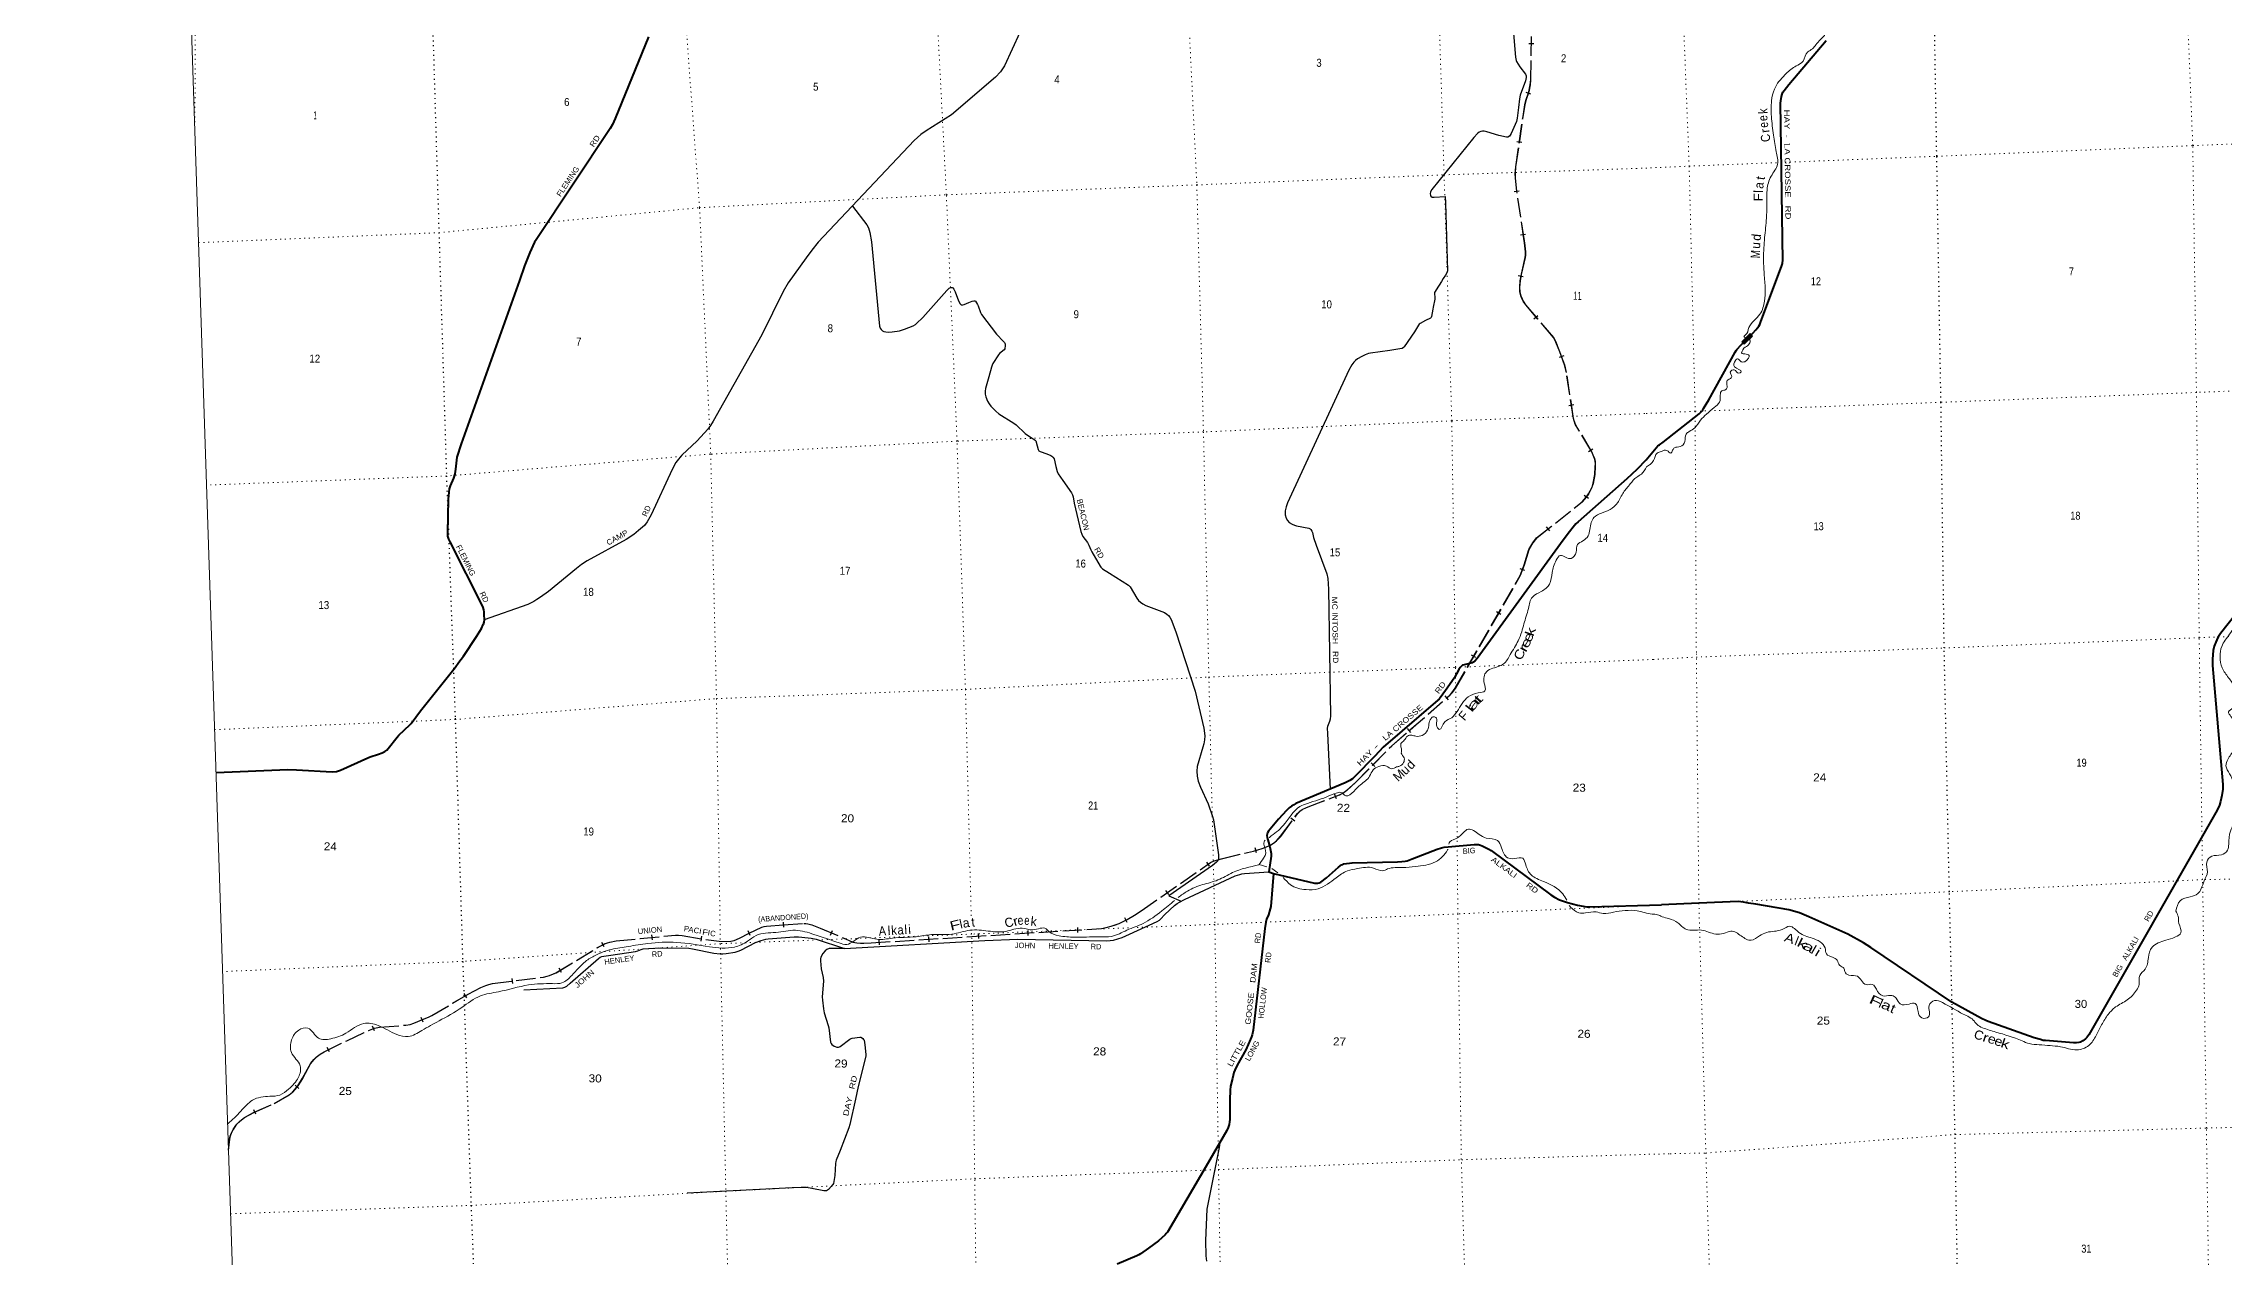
# Model space of a CAD drawing. Header units: feet. Extents: x 751810 to 1010326, y -353855 to -161247.
# Drawn here: x 751810 to 799473, y -295704 to -269186 of the extents above; entities that cross this region are included whole.
import ezdxf
from ezdxf.enums import TextEntityAlignment as Align

# ---------------------------------------------------------------- set-up
doc = ezdxf.new("R2010")
doc.units = ezdxf.units.FT
doc.header["$LTSCALE"] = 70
doc.linetypes.add('DOTTED', pattern=[1.5, 0.3, -1.2])
doc.linetypes.add('LONG_DASHED', pattern=[7.5, 6, -1.5])
for name, color, linetype, lineweight in [('26', 7, 'Continuous', 40), ('29', 7, 'Continuous', 25), ('34', 7, 'Continuous', 25), ('39', 7, 'Continuous', 13), ('4', 7, 'Continuous', 13), ('6', 7, 'DOTTED', 25), ('61', 7, 'Continuous', 13), ('63', 7, 'Continuous', 25), ('7', 7, 'DOTTED', 13)]:
    doc.layers.add(name, color=color, linetype=linetype, lineweight=lineweight)
for name, color, linetype in [('27', 7, 'Continuous'), ('30', 7, 'Continuous'), ('41', 7, 'Continuous')]:
    doc.layers.add(name, color=color, linetype=linetype)

msp = doc.modelspace()

# ---------------------------------------------------------------- linework, layer by layer
at = {"layer": '26'}
msp.add_line((778602.22, -287298.77), (778701.72, -287329.68), dxfattribs=at)
for points in [[(765037.6, -269035.93), (764305.29, -270827.44), (764250.13, -270952.44), (764199.7, -271044.3), (762579.41, -273477.14), (762545.53, -273529.33), (762443.57, -273753.37), (762324.38, -274047.16), (762215.94, -274362.74), (760941.96, -277935.41), (760848.98, -278232.54), (760836.89, -278293.14), (760819.14, -278490.98), (760802.91, -278596.72), (760773.22, -278687.74), (760701.55, -278859.48), (760680.2, -278920.28), (760667, -278997.78), (760655.32, -279146.54), (760639.36, -279880.59), (760643.21, -279956.08), (760664.7, -280023.49), (760691.34, -280077.26), (761395.86, -281478.94), (761413.34, -281519.41), (761427.16, -281570.11), (761434.07, -281611.6), (761436.15, -281668.81), (761442.7, -281783.28), (761439.28, -281838), (761419.18, -281890.78)], [(786853.72, -278290.25), (787109.63, -277980.28), (787125.22, -277966.52), (787139.89, -277956.43), (787219.34, -277904.54), (788011.32, -277280.04), (788045.06, -277248.41), (788064.08, -277230.29), (788075.54, -277216.53), (788089.3, -277196.35), (788107.26, -277167.07), (788221.56, -276977.17), (788794.89, -275933.02), (788816.58, -275898.43), (788834, -275876.41), (788927.95, -275772.88), (789116.82, -275591.3), (789252.17, -275443.18), (789286.48, -275401.64), (789313.98, -275362.19), (789334.15, -275328.25), (789353.13, -275285.81), (789815.19, -274034.89), (789828.57, -273991.79), (789834.07, -273966.1), (789837.15, -273939.76), (789790.74, -270490.31), (789794.17, -270434.35), (789807.27, -270346.55), (789821.68, -270295.43), (789842.64, -270246.95), (789866.21, -270210.25), (789972.38, -270079.41), (790788.9, -269120.15)], [(804596.47, -275542.89), (799409.7, -282086.27), (799351.69, -282175.19), (799307.37, -282271.86), (799272.53, -282364.32), (799251.26, -282456.37), (799235.42, -282643.97), (799234.61, -282784.91), (799460.71, -285384.62), (799457.51, -285488.3), (799438.12, -285627.32), (799410.66, -285756.64), (799386.43, -285837.47), (799373.5, -285876.27), (799303.84, -286000.29), (796529.55, -290862.58), (796484.06, -290919.11), (796455.12, -290948.87), (796400.05, -290988.63), (796345.13, -291019.34), (796307.97, -291029.04), (796259.5, -291033.89), (796197.69, -291033.41), (795581.39, -290985.44), (795534.91, -290981.35), (795471.9, -290965.19), (795336.69, -290922.72), (794325.65, -290568.33), (794278.66, -290546.88), (794185.1, -290503.67), (793533.68, -290145.59), (791761.75, -288951.78), (791604.16, -288845.99), (791258.16, -288660.83), (790411.02, -288276.02), (790204.34, -288191.99), (789969.26, -288123.3), (789248.78, -288003.28), (789092.03, -287979.41), (788975.7, -287958.4), (788859.49, -287947.97), (788003.8, -287982.1), (787188.28, -288015.29)], [(786853.72, -278290.25), (786647.17, -278497.75), (786426.54, -278700.31), (785363.12, -279640.9), (785314.5, -279687.23), (785252.55, -279758.45), (785175.29, -279858.9), (785038.61, -280046.6), (783157.79, -282628.98), (783104.5, -282686.87), (783081.47, -282705.31), (783067.08, -282713.96), (783048.25, -282723.19), (782844.91, -282776.23), (782836.73, -282779.65), (782822.9, -282788.87), (782802.17, -282809.61), (782787.2, -282825.75), (782755.52, -282871.78), (782650.97, -283058.41), (782464.73, -283330.27), (782348.39, -283488.42), (782323.05, -283519.54), (782298.77, -283545.11), (781099.54, -284571.15), (780914.86, -284766.47), (780480.97, -285213.61), (780427.24, -285258.63), (780369.65, -285295.51), (780272.26, -285349.35), (779189.3, -285803.93), (779145.91, -285828.52), (779098.11, -285860.22), (779046.85, -285898.82), (778989.08, -285953.48), (778814.24, -286142.44), (778593.67, -286409.4), (778572.91, -286443.37), (778562.55, -286469.88), (778557.94, -286500.99), (778563.87, -286545.25), (778618.74, -286750.74), (778650.66, -286892.26), (778652.56, -286926.75), (778651.81, -286953.34), (778602.22, -287298.77)], [(755581.98, -285126.49), (757152.29, -285058.02), (757338.55, -285067.12), (758118.33, -285107.65), (758215.28, -285102.48), (758303.7, -285074.24), (758896.31, -284801.52), (758953.17, -284779.98), (759135.95, -284722.46), (759212.47, -284692.07), (759268.01, -284664.71), (759311.59, -284633.93), (759343.22, -284601.8), (759539.23, -284348.49), (759574.77, -284307.31), (759815.03, -284082.87), (759844.79, -284052.52), (760047.68, -283772.12), (760812.08, -282829.83), (760890.7, -282710.13), (760991.52, -282580.16), (761271.8, -282152.65), (761381.17, -281974.8), (761419.18, -281890.78)], [(778701.72, -287329.68), (779598.18, -287540.98), (779644.33, -287546.11), (779669.11, -287546.12), (779703.29, -287539.28), (779733.8, -287522.16), (779857.9, -287426.23), (780120.36, -287193.5), (780188.64, -287145.96), (780216.84, -287132.27), (780243.59, -287123.79), (780422.9, -287099.99), (781410.59, -287075.85), (781509.63, -287069.45), (781578.07, -287063.88), (781622.5, -287055.33), (781661.81, -287041.65), (781737.56, -287011.35), (782277.59, -286802.95), (782379.17, -286770.61), (782437.28, -286756.07), (782521.6, -286746.17), (783090.58, -286697.59), (783144.82, -286697.08), (783185.83, -286700.5), (783225.14, -286709.05), (783266.06, -286724.28), (783407.15, -286797.97), (783461.01, -286830.67), (784763.25, -287800.07), (784845.68, -287852.38), (784958.08, -287909.52), (785041.82, -287940.3), (785133.25, -287968.89), (785352.12, -288025.93), (785475.91, -288049.75), (785554.52, -288058.3), (785620.04, -288058.72), (787188.28, -288015.29)], [(778701.72, -287329.68), (778640.57, -288052.28), (778630.22, -288103.21), (778590.11, -288233.1), (778549.6, -288333.71), (778532.98, -288394), (778511.34, -288533.6), (778259.29, -290756.01), (778236.33, -290856.52), (778222.5, -290904.92), (778201.38, -290955.18), (778096.25, -291186.12), (777906, -291520.51), (777853.93, -291635.6), (777836.66, -291685.15), (777802.93, -291815.78), (777762.95, -291982.5), (777752.86, -292071.05), (777747.55, -292280.55), (777745.28, -292709.35), (777742.8, -292761.01), (777732.44, -292819.79), (777711.12, -292884.9), (777680.63, -292949), (777231.34, -293728.76), (776381.26, -295171.94), (776354.9, -295206.59), (776334.16, -295229.64), (776190.36, -295361.43), (775968.56, -295527.8), (775795.13, -295644.54), (775755.97, -295667.59), (775712.49, -295691.28), (775286.12, -295872.48)]]:
    msp.add_lwpolyline(points, dxfattribs=at)
at = {"layer": '29'}
msp.add_line((777476.12, -293303.93), (777514.29, -293335.07), dxfattribs=at)
for points in [[(783919.59, -268618.3), (783993.2, -269484.29), (784008.6, -269556.92), (784016.94, -269581.39), (784089.2, -269693.57), (784211.48, -269858.34), (784226.32, -269893.6), (784228.52, -269924.41), (784210.69, -270001.34), (784094.37, -270313.91), (784078.61, -270390.7), (784061.5, -270580.6), (784031.92, -270813.23), (784012.99, -270888.26), (783900.07, -271154.25), (783878.84, -271189.73), (783859.05, -271211.74), (783828.26, -271229.34), (783796.7, -271232.47), (783629.08, -271198.21), (783369.61, -271118.92), (783309.25, -271101.71), (783274.06, -271099.51), (783238.87, -271106.11), (783201.49, -271121.52), (783166.3, -271152.32), (783085.33, -271237.86), (782166.92, -272378.35), (782137.08, -272426.45), (782130.48, -272470.46), (782132.68, -272501.27), (782146.11, -272522.07), (782172.27, -272540.88), (782215.2, -272547.78), (782457.43, -272532.95), (782459.86, -272669.45), (782503.71, -274157.5), (782489.09, -274201.37), (782459.86, -274247.69), (782413.57, -274324.46), (782374.64, -274386.62), (782259.08, -274569.98), (782238.24, -274605.01), (782225.04, -274629.23), (782221.98, -274651.86), (782229.22, -274740.2), (782227.24, -274772.26), (782192.16, -274949.43)], [(773157.87, -268946.07), (772821.72, -269675.01), (772731.15, -269804.47), (772620.36, -269923.88), (771658.23, -270745.76), (771107.78, -271095.76), (770989.4, -271177.61), (770844.82, -271304.55), (768747.42, -273530.45), (768605.48, -273699.43), (768487.31, -273872.04), (768090.87, -274416.81), (767978.86, -274603.14), (767514.53, -275554.16), (766450.28, -277444.76), (766393.1, -277537.18), (766337.1, -277614.14), (766100, -277872.35), (765764.14, -278184.15), (765693.74, -278273.55), (765636.59, -278346.99), (765551.62, -278498.15), (765095.58, -279491.27), (765006.13, -279641.37), (764946.04, -279720.12), (764816.79, -279835.44), (764712.93, -279918.17), (764549.17, -280026.27), (763696.42, -280495.86), (763569.35, -280573.93), (763460.01, -280663.43), (762846.95, -281164.69), (762676.48, -281291.31), (762597.31, -281344.13), (762526.94, -281385.93), (762397.19, -281447.55), (761442.91, -281786.9)], [(769493.37, -272738.8), (769811.8, -273147.91), (769847.93, -273214.24), (769876.1, -273316.77), (769909.55, -273518.95), (770087.3, -275365.18), (770103.04, -275406.01), (770125.03, -275441.23), (770153.62, -275467.63), (770183.8, -275482.54), (770228.39, -275491.83), (770278.97, -275494.04), (770366.94, -275491.83), (770527.49, -275463.23), (770630.85, -275432.42), (770826.62, -275356.78), (770872.77, -275326.79), (770899.15, -275304.79), (771036.49, -275176.07), (771560.17, -274587.4), (771613.91, -274536.79), (771642.5, -274519.18), (771673.29, -274519.18), (771690.88, -274530.19), (771710.68, -274554.39), (771739.5, -274613.18), (771812.77, -274807.9), (771849.23, -274875.68), (771862.43, -274891.07), (771880.02, -274899.88), (771889.92, -274902.08), (771910.38, -274901.05), (771939.39, -274893.28), (772038.73, -274848.12), (772116.44, -274818.45), (772147.23, -274809.65), (772159.59, -274809.55), (772174.72, -274812.95), (772183.52, -274821.75), (772228.59, -274887.62), (772245.09, -274919.68), (772298.97, -275067.12), (772318.83, -275107.9), (772645.43, -275543.22), (772801.51, -275699.8), (772820.41, -275724.22), (772827.9, -275738.31), (772833.4, -275759.21), (772833.4, -275803.22), (772831.2, -275847.23), (772825.7, -275861.54), (772812.06, -275879.57), (772709.14, -275964.97), (772685.99, -275994.85), (772568.39, -276182.83), (772550.8, -276218.04), (772533.41, -276262.11), (772475.82, -276476.06)], [(782192.16, -274949.43), (782184.22, -274989.51), (782155.78, -275151.86), (782149.18, -275173.87), (782144.78, -275182.67), (782135.45, -275190.61), (782025.11, -275242.9), (781910.57, -275309.2), (781888.58, -275324.61), (781872.35, -275341.01), (781785.42, -275485.09), (781562.9, -275813.25), (781547.7, -275832.93), (781516.91, -275852.74), (781466.51, -275863.03), (781249.19, -275894.99), (780824.18, -275953.96), (780780.61, -275962.15), (780707.62, -275989.17), (780632.61, -276025.85), (780542.68, -276079.4), (780494.29, -276116.81), (780456.94, -276154.99), (780415.12, -276209.23), (780347.01, -276328.09), (779009.77, -279225.47), (778976.85, -279318.65), (778959.25, -279404.47), (778959.25, -279492.49), (778976.85, -279562.91), (779005.44, -279613.53), (779047.53, -279655.04), (779108.8, -279694.95), (779163.78, -279719.15), (779208.68, -279731.82), (779473.2, -279784.76), (779502.46, -279796.17), (779515.65, -279807.18), (779543.61, -279846.67), (779557.44, -279875.39), (779578.86, -279988.38), (779632.86, -280149.55), (779867.53, -280779.82), (779890.12, -280881.36), (779906.59, -281112.34), (779951.72, -283881.58), (779944.5, -283957.45), (779928.25, -284007.27), (779886.11, -284115.51), (779878.52, -284157.7), (779881.69, -284268.71), (779943.39, -285487.4)], [(772475.82, -276476.06), (772407.85, -276728.58), (772399.05, -276785.8), (772401.25, -276849.62), (772414.44, -276913.43), (772447.43, -277003.66), (772482.6, -277065.39), (772520, -277113.69), (772634.36, -277223.72), (772698.88, -277279.13), (773027.25, -277488.86), (773076.4, -277525.2), (773271.92, -277711.65), (773320.52, -277749.67), (773426.02, -277814.86), (773492.06, -277855.29), (773502.22, -277870.53), (773536.44, -277984.08), (773555.84, -278059.95), (773573.43, -278092.96), (773597.12, -278108.77), (773743.09, -278153.87), (773835.14, -278194.19), (773876.93, -278220.59), (773887.92, -278233.8), (773905.42, -278262.83), (773945.77, -278434.56), (773969.29, -278541.88), (773991.54, -278589.98), (774099.22, -278739.16), (774285.98, -279008.4), (774307.24, -279055.9), (774318.97, -279096.43), (774345.96, -279237.76), (774490.64, -279850.78), (774510.32, -279910.64), (774536.8, -279961.89), (774631.88, -280095.41), (774664.26, -280150.51), (774706.05, -280256.14), (774729.6, -280301.33), (774912.78, -280612.63), (774928.17, -280634.64), (774961.48, -280667.56), (775113.43, -280766.82), (775530.76, -281026.35), (775569.3, -281064.6), (775712.54, -281309.15), (775752.88, -281363.04), (775792.47, -281400.45), (775843.05, -281435.66), (775910.81, -281469.18), (776319.42, -281625.68), (776370.87, -281660.12), (776406.06, -281690.93), (776436.85, -281728.34), (776467.43, -281781.47), (776569.51, -282051.67), (776989.57, -283343.49), (777182.4, -284151.19), (777197.8, -284318.43), (777191.21, -284413.05), (777178, -284494.48), (777156.02, -284571.5), (777033.7, -284989.11), (777024.05, -285097.45), (777033.49, -285202.57), (777057.05, -285313.11), (777106.37, -285441.6), (777272.11, -285808.19), (777368.55, -286088.66), (777389.15, -286158.14), (777499.3, -286923.68), (777501.31, -287003.17), (777498.01, -287027.38), (777492.51, -287040.59), (777484.81, -287052.69), (777452.92, -287082.39), (777365.49, -287156.03), (776413.56, -287818.47), (776681.77, -287939.65)], [(769320.52, -288969.37), (772386.98, -288796.91), (773109.62, -288770.98), (775049.1, -288804.09), (775133.81, -288798.92), (775206.39, -288787.91), (775298.76, -288761.51), (775391.12, -288730.69), (775554.92, -288659.07), (776162.06, -288379.53), (776207.06, -288349.98), (776233.45, -288327.97), (776322.91, -288228.77), (776538.2, -288031.76), (776594.11, -287990.16), (776646.89, -287958.25), (776753.91, -287901.19), (777865.49, -287384.05), (777913.68, -287366.29), (777964.26, -287350.89), (778012.64, -287339.88), (778068.06, -287332.48), (778602.22, -287298.77)], [(762312.89, -289872.95), (763164.12, -289830.46), (763208.83, -289817.13), (763250.24, -289795.19), (763320.05, -289733.05), (763944.5, -289190.73), (763982.69, -289165.11), (764017.58, -289146.86), (764059, -289137.11), (764214.45, -289115.66), (764752.94, -289036.58), (764804.41, -289021.34), (764877.49, -288992.1), (764921.34, -288982.35), (765296.48, -288955.54), (765921.07, -288968.17), (766000.48, -288978.69), (766465.09, -289074.08), (766599.73, -289089.58), (766660.63, -289089.58), (766734.8, -289083.83), (766928.59, -289053.02), (766996.8, -289033.52), (767054.28, -289009.53), (767378.92, -288838.46), (767496.18, -288794.66), (767600.93, -288767.85), (767650.01, -288759.62), (768223.79, -288717.69), (768317.12, -288717.89), (768387.76, -288722.76), (768592.39, -288749.57), (768701.9, -288771.29), (769320.52, -288969.37)], [(769320.52, -288969.37), (768984.6, -288973.25), (768934.08, -288992.55), (768896.69, -289023.36), (768848.31, -289084.98), (768806.52, -289162), (768795.53, -289195.01), (768793.98, -289241.87), (768808.39, -289416.55), (768857.11, -289604.33), (768862.28, -289684.45), (768836.82, -290029.71), (768839.51, -290103.88), (768863.71, -290293.14), (768879.57, -290376.54), (768963.85, -290653.42), (768980.27, -290709.06), (769017.27, -291018), (769030.85, -291047.96), (769046.25, -291067.77), (769092.43, -291105.18), (769119.92, -291117.28), (769154.01, -291127.19), (769189.2, -291129.39), (769209, -291124.99), (769225.35, -291117.26), (769439.92, -290953.33), (769465.21, -290940.13), (769493.2, -290932.46), (769655.45, -290907.12), (769678.54, -290908.22), (769695.01, -290915.15), (769725.83, -290940.13), (769740.12, -290958.84), (769750.02, -290979.74), (769767.03, -291075.67), (769787.41, -291291.14), (769787.41, -291307.64), (769786.3, -291328.71), (769622.1, -291991.07), (769559.97, -292265.15), (769437.99, -292821.28), (769417.93, -292895.4), (769224.29, -293390.77), (769143.02, -293597.41), (769134.22, -293628.22), (769124.42, -293674.26), (769109.81, -293932.54), (769088.04, -294066.15), (769078.15, -294107.97), (769066.05, -294134.37), (769032.55, -294176.95), (768969.28, -294242.2), (768947.29, -294257.61), (768925.29, -294268.61), (768904.4, -294273.01), (768873.64, -294271.26), (768605.05, -294216.46), (768493.67, -294194.44), (768440.08, -294194.44), (768376.74, -294196.88), (768176.98, -294207.85), (765882.16, -294324.85)], [(777527.05, -293215.55), (777516.8, -293322.61), (777245.34, -294669.45), (777218.22, -295353.07), (777219.32, -295691.61), (777236.91, -295809.51)]]:
    msp.add_lwpolyline(points, dxfattribs=at)
at = {"layer": '34', "linetype": 'LONG_DASHED', "lineweight": 13}
for points in [[(784190.85, -273497.35), (784025.22, -272415.42), (783995.31, -272128.77), (783990.44, -272026.4), (784003.23, -271880.76), (784163.43, -270780.98), (784202.01, -270524.19), (784226.74, -270432.36), (784292.09, -270241.65), (784321.75, -270086.25), (784330.43, -269976.82), (784350.98, -268777.38)], [(767987.94, -288458.75), (768432.27, -288427.46), (768477.69, -288428.67), (768519.1, -288433.54), (768604.36, -288455.48), (768791.18, -288529.03), (769506.1, -288836.93), (769590.96, -288851.56), (769671.35, -288856.43), (769744.43, -288858.87), (769902.78, -288852.78), (774939.89, -288537.7), (775045.29, -288520.08), (775154.91, -288490.83), (775245.05, -288461.58), (775326.71, -288429.11), (775505.7, -288342.15), (775666.48, -288244.65), (775807.77, -288153.25), (777327.87, -287095.43), (777405.82, -287060.1), (777562.54, -287015.44), (778269.2, -286844.61), (778458.2, -286785.88), (778625.4, -286720.86), (778704.24, -286673.76), (778767.58, -286617.7), (778860.69, -286520.37), (779227.95, -286025.97), (779281.58, -285975.46), (779327.87, -285938.9), (779429.01, -285890.94), (780144.66, -285617.19), (780219.46, -285578.17), (780307.16, -285514.8), (780496.42, -285344.66), (781290.76, -284541.19), (782509.78, -283483.05), (782565.38, -283427.19), (782606.79, -283380.88), (782680.79, -283284.54), (784103.06, -280817.36), (784190.69, -280587.23), (784291.27, -280252.05), (784377.79, -280103.84), (784458.65, -279999.32), (785456.35, -279205.64), (785544.66, -279106.96), (785594.05, -279036.34), (785673.77, -278887.6), (785699.64, -278801.63), (785732.23, -278606.08), (785742.96, -278434.01), (785744.41, -278373.31), (785739.54, -278314.81), (785727.36, -278255.09), (785662.93, -278110.45), (785381.36, -277636.17), (785303.49, -277506.83), (785263.26, -277384.24), (785110.6, -276378.68), (785069.63, -276207.7), (784964.28, -275922.34), (784879.62, -275710.48), (784830.32, -275610.52), (784221.98, -274898.83), (784168.29, -274815.96), (784129.32, -274733.09), (784114.7, -274701.41), (784092.75, -274611.02), (784090.34, -274512.51), (784102.52, -274376.02), (784125.67, -274231.64), (784209.22, -273864.78), (784217.01, -273810.55), (784217, -273738.65), (784197.55, -273541.12), (784190.85, -273497.35)], [(755854.73, -293385.43), (755878.41, -293144.38), (755888.15, -293104.17), (755896.07, -293074.54), (755917.39, -293016.42), (755961.23, -292929.28), (755999, -292868.96), (756037.16, -292816.59), (756104.96, -292748.92), (756204.84, -292670.92), (756403.59, -292563.73), (756854.05, -292364.61), (757182.23, -292177.33), (757252.34, -292117.63), (757308.37, -292056.7), (757374.14, -291973.83), (757474.93, -291812.04), (757656.16, -291484.42), (757724.94, -291399.83), (757768.79, -291353.52), (757856.49, -291285.27), (757946.19, -291231.91), (758439.65, -290991.21), (758938.09, -290760.01), (759042.81, -290720.95), (759157.34, -290699.08), (759728.36, -290651.4), (759824.81, -290634.49), (759905.2, -290610.12), (760132.48, -290516.11), (760224.33, -290474.84), (760299.85, -290438.28), (761095.38, -289971.06), (761371.71, -289827.72), (761479.86, -289784.05), (761547.11, -289761.91), (761625.06, -289744.85), (762739.16, -289604.14), (762823.61, -289583.98), (762872.33, -289566.92), (763013.79, -289509.09), (763936.03, -288949.2), (764092.79, -288868.62), (764192.67, -288834.49), (764327.98, -288810.26), (765625.12, -288685.53), (765695.72, -288682.16), (765771.24, -288689.47), (766346.03, -288789.97), (766582.45, -288813.78), (766743.23, -288825.97), (766838.23, -288817.44), (766908.88, -288797.94), (767028.24, -288746.75), (767240.34, -288641.5), (767517.89, -288507.89), (767566.61, -288493.27), (767615.67, -288484.97), (767987.94, -288458.75)]]:
    msp.add_lwpolyline(points, dxfattribs=at)
at = {"layer": '34', "lineweight": 13}
msp.add_spline([(818474.57, -281747.61), (818086.24, -281958.98), (817787.54, -282261.9), (817567.4, -282571.04), (816867.26, -283785.26), (816532.29, -284437.31), (816207.93, -285201.85), (816080.95, -285541.01), (815376.57, -287981.33), (814892.26, -289667.61), (814607.1, -290652.68), (814208.21, -291588.06), (814066.71, -291907.44), (813990.88, -292197.1), (813913.46, -292593.49), (813774.58, -293734.17), (813642.73, -294741.81), (813489.84, -295443.95), (813197.79, -296479.51), (812928.59, -297283.02), (812574.82, -298080.45), (812094.54, -298884.88), (811801.61, -299264.17), (811412.09, -299639.68), (810545.27, -300420.95), (809897.78, -301034.02), (808849.03, -301948.38), (808014.09, -302716.82), (807336.74, -303342.67), (806903.96, -303584.31), (806502.63, -303706.45), (805709.14, -303735.09), (805182.36, -303733.33), (804280.99, -303704.11), (803540.71, -303773.79), (802841.67, -303888.8), (802151.67, -304047.89), (801184.53, -304308.09), (799969.68, -304638.5), (799675.85, -304713.83), (799265.07, -304773.78), (797956.67, -304880.91), (796817.61, -305008.24), (796152.73, -305122.46), (795097.99, -305332.36), (794312.18, -305521.88), (793734.67, -305676.32), (792980.06, -305911.41), (792358.21, -306149.43), (792029.59, -306285.97), (791607.86, -306483.07), (791178.82, -306712.54), (790788.39, -306971.75)], degree=3, dxfattribs=at)
at = {"layer": '39'}
for p, q in [((778385.6, -287138.77), (778558.44, -287187.42)), ((778665.45, -287222.13), (778800.33, -287314.86))]:
    msp.add_line(p, q, dxfattribs=at)
for points in [[(788938.64, -267301.49), (789085.82, -267346.18), (789140.67, -267459.65), (789256.96, -267622), (789296.97, -267701.59), (789389.96, -267812.15), (789412.35, -267912.28), (789520.63, -267988.26), (789715.42, -268066.24), (789825.9, -268238.79), (789923.87, -268302.93), (790051.1, -268239.56), (790220.67, -268358.39), (790275.76, -268481.92), (790419.31, -268605.38), (790506.04, -268706.02), (790641.36, -268733.05), (790738.37, -268843.52), (790761.81, -268971.3), (790662.8, -269099.73), (790560.12, -269213.48), (790486.78, -269301.54), (790384.1, -269367.59), (790281.42, -269569.41), (790233.75, -269617.11), (790100.26, -269691.9), (789885.13, -269868.06), (789654.99, -270179.44), (789592.54, -270438.59), (789588.27, -270780.92), (789637.81, -271190.44), (789696.25, -271549.43), (789724.63, -271824.56), (789583.86, -272087.56), (789494.01, -272379.55), (789490.83, -272681.6), (789480.04, -273001.94), (789441.53, -273429.63), (789417.54, -273877.11), (789431.27, -274215), (789453.08, -274554.71), (789436.89, -274814.78), (789338.91, -275102.94), (789098.31, -275396.46), (789015.66, -275563.47), (788990.04, -275586.22), (789024.94, -275617.61), (789127.06, -275687.69), (789090.76, -275771.08), (788989.97, -275847.93), (788946.42, -275965.71), (789010.9, -275972.25), (789104.16, -276006.3), (789004.75, -276143.51)], [(806334.08, -272830.76), (806327.39, -273155.03), (806489.26, -273376.71), (806577.46, -273541.74), (806478.55, -273701.08), (806328.68, -273829.4), (806196.97, -273872.75), (806083.12, -273905.61), (805923.85, -274062.34), (805709.62, -274190.16), (805623.87, -274308.93), (805650.28, -274497.55), (805614.31, -274683.6), (805543.58, -274844.29), (805451.8, -274963.21), (805157.84, -275121.07), (804722.58, -275254.07), (804400.68, -275420.64), (804205.7, -275686.92), (803941.85, -276019.23), (803722.89, -276292.1), (803442.73, -276437.57), (803183.99, -276640.92), (803003.85, -276941.07), (802933.54, -277208.45), (802758.78, -277391.71), (802575.44, -277551.01), (802416.07, -277792.3), (802205.6, -277907.95), (802209.71, -277911.88), (801899.12, -278045.98), (801627.23, -278201.32), (801522.06, -278350.74), (801599.77, -278584.46), (801683.27, -278807.98), (801614.42, -279051.17), (801516.93, -279272.88), (801256.42, -279574.91), (801109.15, -279729.35), (800851.59, -279807.85), (800688.88, -279902.25), (800648.48, -280158.87), (800606.8, -280359.15), (800521.14, -280481.94), (800363, -280600.39), (800254.14, -280763.99), (800256.34, -280860.57), (800337.91, -280999.58), (800283.31, -281161.91), (800327.39, -281332), (800311.78, -281441.07), (800205.61, -281546.23), (799958.32, -281634.56), (799809.18, -281795.08), (799607.08, -282101.78), (799436.25, -282369.5), (799399.01, -282587.79), (799448.9, -282836.26), (799584.46, -283050.5), (799713.72, -283252.82), (799741.05, -283570.25), (799683.98, -283712.51), (799585.39, -283797.36), (799637.96, -283898.8), (799768.59, -284072.89), (799865.01, -284245.78), (799892.01, -284371.98), (799838.68, -284502.07), (799711.14, -284639.93), (799570.86, -284836.48), (799527.85, -284978.41), (799608.15, -285149.66), (799718.78, -285328.25), (799944.98, -285461.86), (800036.42, -285592.59), (799924.14, -285782.44), (799769.39, -286049.78), (799701.36, -286240.61), (799624.65, -286403.46), (799588.91, -286688.15), (799561.84, -286823.67), (799427.45, -286925.46), (799222.99, -286952.39), (799107.42, -287085.95), (799122.19, -287292.96), (799054.38, -287493.85), (798985.85, -287662.54), (798915.99, -287772.89), (798746.61, -287839.26), (798527.5, -287928.94), (798430.06, -288152.67)], [(789004.75, -276143.51), (788926.29, -276141.32), (788850.43, -276076.67), (788801.07, -276116.07), (788782.08, -276253.41), (788925.35, -276364.8), (788875.76, -276394.15), (788777.56, -276319.95), (788690.2, -276368.3), (788720.53, -276464.22), (788679.53, -276517.52), (788620.07, -276555.15), (788618.12, -276645.79), (788594.42, -276753.04), (788504.5, -276777.29), (788472.5, -276872.65), (788455.89, -277026.04), (788337.93, -277143.55), (788170.39, -277290.41), (788040.7, -277422.29), (787911.74, -277586.36), (787792.97, -277667.65), (787727.89, -277723.53), (787695.48, -277889.37), (787597.44, -277998.36), (787471.31, -278021.45), (787430.35, -278076.76), (787387.51, -278138.16), (787305.76, -278079.68), (787185.66, -278102.62), (787090.08, -278143.11), (787013.23, -278299.92), (786940.8, -278386.17), (786859.57, -278436.95)], [(786859.57, -278436.95), (786747.13, -278598.1), (786646.6, -278665.61), (786502.27, -278814.99), (786354.95, -278998.67), (786228.91, -279221.95), (786062.55, -279374.02), (785709.91, -279549.98), (785650.76, -279656.46), (785579.17, -279952.51), (785467.73, -280058.6), (785351.56, -280140.69), (785318.31, -280306.75), (785213.8, -280442.82), (785086.41, -280418.59), (784976.55, -280375.71), (784885.14, -280479.17), (784796.76, -280751.59), (784737.92, -281002.97), (784557.79, -281165.53), (784362.4, -281288.31), (784277.26, -281534.47), (784176.8, -281873.67), (784129.8, -282050.22), (784053.08, -282241.78), (783879.22, -282547.04), (783730.49, -282750.89), (783500.05, -282844.57), (783361.54, -282919.3), (783308.66, -283168.48), (783325.75, -283337), (783176.36, -283383.9), (782961.81, -283471.05), (782716, -283790.61), (782599.38, -283925.04), (782449.29, -284016.23), (782327.54, -284181.01), (782268.3, -284082.22), (782263.92, -283935.44), (782204.64, -283903.06), (782147.47, -283941.06), (782070.66, -284197.02), (781955.51, -284313.29), (781817.26, -284329.65), (781728.22, -284310.27), (781630.21, -284327.4), (781562.6, -284420.06), (781488.31, -284490.79), (781502.97, -284645.3), (781496.5, -284697.83), (781558.05, -284806.61), (781544.98, -284907.64), (781458.82, -284984.77), (781395.02, -285002.85), (781289.63, -285042.34), (781173.28, -284983.56), (781004.66, -284992.81), (780880.21, -285067.11), (780803.94, -285206.33), (780604.45, -285393.64), (780455.92, -285537.11), (780281.91, -285635.08), (780175.06, -285557.89), (780132.87, -285559.19), (779914.01, -285636.42), (779446.39, -285799.84), (779280.39, -285868.04), (778914, -286285.26), (778616.05, -286542.04), (778608.12, -286548.33)], [(782534.79, -286687.46), (782559.86, -286643.19), (782724.07, -286553.58), (782963.68, -286363.01), (783198.28, -286476.49), (783355.54, -286558.16), (783598.39, -286611), (783687.62, -286771.25), (783816.69, -286986.62), (783968.07, -287006.08), (784152.87, -287000.35), (784219.52, -287145.2), (784336.34, -287363.97), (784604.3, -287505.33), (785028.59, -287778.22), (785116.01, -287911.94)], [(778523.75, -286600.95), (778496.39, -286642.35), (778507.61, -286748.66), (778524.76, -286919.2), (778486.81, -286994.84), (778382.65, -287142.97)], [(778916.33, -287416.53), (779073.17, -287576.4), (779414.18, -287684.57), (779679.03, -287666.3), (780071.93, -287424.69), (780316.82, -287276.23), (780538.47, -287225.08), (780890, -287214.18), (781090.79, -287272.36), (781198.18, -287232.81), (781525.07, -287204.56), (781805.87, -287181.77), (782245.04, -287075.58), (782506.71, -286815.91), (782515.55, -286799.76)], [(776619.02, -287856.2), (776821.45, -287716.63), (777153.01, -287575.54), (777486.29, -287473.64), (777807.84, -287312.78), (778382.65, -287142.97)], [(755835.67, -292805.69), (756123.05, -292528.14), (756379.24, -292286.75), (756758.74, -292202.54), (756977.09, -292175.64), (757166.21, -292045), (757383.75, -291788.71), (757418.37, -291534.05), (757228.77, -291244.09), (757230.65, -290970.32), (757387.12, -290756.17), (757588.98, -290715.7), (757822.69, -290933.86), (758088.45, -290945.75), (758420.55, -290822.75), (758812.34, -290611.37), (759123.25, -290654.06), (759533.31, -290852.67), (759781.94, -290897.29), (760083.55, -290763.16), (760457.33, -290554.35), (760953.24, -290261.25), (761359.91, -290009.15), (761755.3, -289918.4), (762412.26, -289769.6), (762938.44, -289740.35), (763144.81, -289722.38), (763357.2, -289562.85), (763657.66, -289255.68), (763872.84, -289122.22), (764228.86, -288992.45), (764594.85, -288926.77), (765021.21, -288863.24), (765655.86, -288839.54), (766368.37, -288932.17), (766919.48, -288939.24), (767201.25, -288813.78), (767388.54, -288689.24), (767820.75, -288619.49), (768247.65, -288574.06), (768654.47, -288664.09), (769203.85, -288850.72), (769370.76, -288883.39), (769673.79, -288726.04), (770029.45, -288769.91), (770370.5, -288745.53), (770889.74, -288713.55), (771226.19, -288668.91), (771668.17, -288657.22), (772065.75, -288572.44), (772464.39, -288590.28), (772848.12, -288597.25), (773203.77, -288529), (773442.5, -288563.12), (773734.82, -288543.62), (773789.66, -288599.51), (774012.53, -288692.3), (774348.7, -288726.43), (774884.62, -288716.68), (775162.33, -288706.93), (775498.5, -288570.44), (775849.28, -288424.2), (776258.53, -288151.22), (776537.82, -287920.17)], [(785170.73, -288029.07), (785200.06, -288066.74), (785380.67, -288189.95), (785523.53, -288193.57), (785754.05, -288170.32), (785912, -288207.69), (786138.33, -288178.54), (786388.58, -288142.61), (786652.09, -288146.51), (786980.03, -288220.88), (787101.03, -288233.23), (787198.28, -288276.76)], [(798430.06, -288152.67), (798480.85, -288264.22), (798500.59, -288424.81), (798545.41, -288627.09), (798424.9, -288720.5), (798211.4, -288791.93), (797913.34, -288945.87), (797832.02, -289171.23), (797761.39, -289424.53), (797641.89, -289562.21), (797630.26, -289757.76), (797574.74, -289879.85), (797370.61, -290098.02), (797116.76, -290250.92), (796953.55, -290411.77), (796810.03, -290642.62), (796690.67, -290874.91), (796528.75, -291092.09), (796267.58, -291188.8), (795908.12, -291118.71), (795682.42, -291095.81), (795446.77, -291077.17), (795227.05, -291052.11), (795068.85, -290991.4), (794497.52, -290799.44), (794203.82, -290703.64), (794081.51, -290630.01), (794027.71, -290562.82), (793784.88, -290405.44), (793330.82, -290154.36), (793154.9, -290110.17), (793038.82, -290221.6), (793026.23, -290463.47), (792878.09, -290491.09), (792796.47, -290350.07), (792734.16, -290174.37), (792601.77, -290187.54), (792406.67, -290184.06), (792317.42, -290061.33), (792221.47, -289997.14), (792071.04, -290012.74), (791911.92, -289911.79), (791793.76, -289755.52), (791659.22, -289762.69), (791558.7, -289674.45), (791470.09, -289579.9), (791284.59, -289556.06), (791192.24, -289473.67), (791174.56, -289403.62), (791080.57, -289337.38), (791027.86, -289229.9), (790921.81, -289163.94), (790795.48, -289090.39), (790762.36, -288960.32), (790482.03, -288745.43), (790191.75, -288623.39), (789991.62, -288487.16), (789822.28, -288555.54), (789488, -288619.74), (789328.89, -288695.94), (789148.14, -288792.77), (788928.84, -288697.25), (788705.32, -288593.77), (788541.56, -288641.9), (788373, -288655.91), (788061.44, -288570.6), (787880.55, -288572.82), (787729.38, -288556.23), (787543.04, -288407.6), (787344.01, -288319.65), (787198.28, -288276.76)]]:
    msp.add_spline(points, degree=3, dxfattribs=at)
at = {"layer": '4'}
msp.add_lwpolyline([(751809.62, -170897.82), (783122.91, -169842.15), (814434.73, -168743.41), (845745, -167601.59), (877053.68, -166416.71), (908360.69, -165188.77), (939665.99, -163917.76), (970969.51, -162603.69), (1002271.19, -161246.56), (1010326.19, -344125.92), (978772.94, -345493.95), (947217.84, -346818.58), (915660.96, -348099.8), (884102.33, -349337.62), (852542.04, -350532.02), (820980.12, -351683.01), (789416.81, -352794.88), (757851.71, -353854.74)], close=True, dxfattribs=at)
msp.add_lwpolyline([(751809.62, -170897.82), (783122.91, -169842.15), (814434.73, -168743.41), (845745, -167601.59), (877053.68, -166416.71), (908360.69, -165188.77), (939665.99, -163917.76), (970969.51, -162603.69), (1002271.19, -161246.56), (1010326.19, -344125.92), (978772.94, -345493.95), (947217.84, -346818.58), (915660.96, -348099.8), (884102.33, -349337.62), (852542.04, -350532.02), (820980.12, -351683.01), (789416.81, -352794.88), (757851.71, -353854.74)], close=True, dxfattribs=at)
at = {"layer": '6'}
for points in [[(793854.16, -305714.67), (793807.53, -303667.51), (793697.26, -298385.59), (793605.66, -293040.82), (793480.68, -287731.05), (793367.31, -282400.89), (793297.22, -277029.44), (793204.84, -271650.47), (793114.93, -266291.57), (793157.06, -261108.87)], [(760342.37, -262224.13), (760345.5, -262486.93), (760291.78, -267962.7), (760453.71, -273321.09), (760618.51, -278641.16), (760808.71, -283936.29), (760973.46, -289254.35), (761156.82, -294589.94), (761357.76, -299840.47), (761564.54, -305219.61), (761649.14, -307962.33)]]:
    msp.add_lwpolyline(points, dxfattribs=at)
at = {"layer": '61'}
for p, q in [((788944.57, -275704.38), (789122.45, -275528.7)), ((789122.45, -275528.7), (789175.15, -275582.07))]:
    msp.add_line(p, q, dxfattribs=at)
msp.add_lwpolyline([(789175.15, -275582.07), (788997.28, -275757.74), (788944.57, -275704.38)], dxfattribs=at)
msp.add_lwpolyline([(788955.88, -275704.45), (789122.37, -275540.02), (789163.83, -275581.99), (788997.34, -275746.42)], close=True, dxfattribs=at)
at = {"layer": '63'}
for p, q in [((784394.38, -269192.5), (784283.78, -269190.61)), ((784328.66, -270290.72), (784224.02, -270254.86)), ((784131.81, -271348.38), (784022.36, -271332.44)), ((784075.99, -272413.31), (783966.65, -272430.05)), ((784211.37, -273357), (784102.04, -273373.74)), ((784159.47, -274287.63), (784051.63, -274263.07)), ((784482.1, -275140.79), (784398.02, -275212.66)), ((785051.74, -276013.42), (784947.97, -276051.73)), ((785269.13, -277086.47), (785159.78, -277103.08)), ((785687.35, -278052.66), (785592.24, -278109.12)), ((785588.03, -279133.06), (785497.39, -279069.67)), ((784742.81, -279837.8), (784673.95, -279751.24)), ((784198.31, -280709.12), (784094.94, -280669.76)), ((783670.96, -281668.03), (783575.13, -281612.79)), ((783127.66, -282610.49), (783031.83, -282555.24)), ((782529.08, -283533.17), (782456.58, -283449.63)), ((781707.57, -284246.26), (781635.06, -284162.73)), ((780919.08, -284988.97), (780840.42, -284911.21)), ((780078, -285696.76), (780038.48, -285593.45)), ((779168.48, -286190.71), (779079.69, -286124.76)), ((778330.75, -286878.37), (778297.93, -286772.74)), ((777304.58, -287173.16), (777241.4, -287082.37)), ((776411.66, -287794.53), (776348.48, -287703.74)), ((775499.93, -288401.1), (775451.59, -288301.61)), ((765120.5, -288784.79), (765109.92, -288674.68)), ((766185.61, -288813.19), (766204.66, -288704.23)), ((767262.46, -288686.9), (767213.29, -288587.82)), ((767992.58, -288509.05), (767984.81, -288398.71)), ((769016.95, -288681.25), (769060.7, -288579.66)), ((770084.35, -288892.02), (770077.44, -288781.63)), ((771170.06, -288824.11), (771163.16, -288713.71)), ((772255.78, -288756.19), (772248.88, -288645.8)), ((773341.5, -288688.28), (773334.6, -288577.89)), ((774427.22, -288620.37), (774420.31, -288509.97)), ((764068.29, -288937.99), (764017.72, -288839.62)), ((762068.1, -289739.8), (762054.24, -289630.06)), ((763137.28, -289493.2), (763079.88, -289398.65)), ((761061.34, -290049.62), (761005.33, -289954.24)), ((759041.59, -290775.3), (759002.93, -290671.67)), ((760105.78, -290581.81), (760063.5, -290479.59)), ((758060.25, -291232.46), (758011.76, -291133.05)), ((757393.65, -292030.48), (757307.01, -291961.72)), ((756452.3, -292597.41), (756407.58, -292496.25))]:
    msp.add_line(p, q, dxfattribs=at)
at = {"layer": '63', "linetype": 'LONG_DASHED'}
for points in [[(784186.8, -273497.97), (784021.15, -272415.94), (783991.22, -272129.08), (783986.33, -272026.32), (783999.16, -271880.28), (784159.37, -270780.38), (784197.99, -270523.35), (784222.82, -270431.16), (784288.12, -270240.6), (784317.68, -270085.7), (784326.33, -269976.62), (784346.87, -268777.67)], [(767987.65, -288454.66), (768432.18, -288423.36), (768477.98, -288424.58), (768519.85, -288429.5), (768605.63, -288451.57), (768792.74, -288525.24), (769507.28, -288832.97), (769591.43, -288847.48), (769671.54, -288852.33), (769744.42, -288854.77), (769902.57, -288848.68), (774939.42, -288533.62), (775044.42, -288516.07), (775153.75, -288486.9), (775243.66, -288457.72), (775325.05, -288425.36), (775503.74, -288338.55), (775664.3, -288241.18), (775805.48, -288149.85), (777325.84, -287091.85), (777404.4, -287056.24), (777561.5, -287011.47), (778268.11, -286840.66), (778456.85, -286782.01), (778623.59, -286717.16), (778701.81, -286670.44), (778764.74, -286614.74), (778857.55, -286517.72), (779224.87, -286023.23), (779278.9, -285972.35), (779325.69, -285935.39), (779427.4, -285887.17), (780142.97, -285613.45), (780217.3, -285574.67), (780304.58, -285511.6), (780493.59, -285341.69), (781287.95, -284538.2), (782506.98, -283480.05), (782562.4, -283424.38), (782603.63, -283378.26), (782677.37, -283282.26), (784099.34, -280815.6), (784186.81, -280585.91), (784287.48, -280250.4), (784374.38, -280101.54), (784455.71, -279996.42), (785453.53, -279202.65), (785541.44, -279104.41), (785590.55, -279034.19), (785669.96, -278886.03), (785695.64, -278800.7), (785728.15, -278605.61), (785738.86, -278433.83), (785740.31, -278373.43), (785735.47, -278315.39), (785723.43, -278256.35), (785659.28, -278112.34), (785377.84, -277638.27), (785299.74, -277508.55), (785259.26, -277385.19), (785106.57, -276379.47), (785065.7, -276208.89), (784960.45, -275923.81), (784875.87, -275712.15), (784826.87, -275612.79), (784218.69, -274901.29), (784164.7, -274817.96), (784125.6, -274734.82), (784110.81, -274702.77), (784088.66, -274611.56), (784086.24, -274512.38), (784098.45, -274375.51), (784121.64, -274230.86), (784205.19, -273864.03), (784212.91, -273810.26), (784212.9, -273738.85), (784193.48, -273541.63), (784186.8, -273497.97)], [(755850.65, -293385.03), (755874.36, -293143.69), (755884.18, -293103.16), (755892.16, -293073.3), (755913.62, -293014.79), (755957.65, -292927.27), (755995.6, -292866.66), (756034.04, -292813.92), (756102.24, -292745.84), (756202.59, -292667.48), (756401.79, -292560.05), (756852.2, -292360.94), (757179.86, -292173.96), (757249.49, -292114.67), (757305.25, -292054.03), (757370.78, -291971.46), (757471.39, -291809.96), (757652.75, -291482.12), (757721.86, -291397.12), (757766.03, -291350.48), (757854.17, -291281.88), (757944.24, -291228.3), (758437.89, -290987.51), (758936.51, -290756.22), (759041.7, -290716.99), (759156.78, -290695.01), (759727.83, -290647.33), (759823.86, -290630.49), (759903.82, -290606.25), (760130.86, -290512.34), (760222.6, -290471.12), (760297.92, -290434.66), (761093.4, -289967.47), (761369.99, -289823.99), (761478.45, -289780.2), (761546.03, -289757.95), (761624.36, -289740.81), (762738.42, -289600.1), (762822.45, -289580.04), (762870.88, -289563.09), (763011.94, -289505.42), (763934.03, -288945.62), (764091.18, -288864.84), (764191.64, -288830.51), (764327.42, -288806.19), (765624.83, -288681.44), (765695.82, -288678.05), (765771.79, -288685.4), (766346.59, -288785.91), (766582.81, -288809.7), (766743.2, -288821.86), (766837.5, -288813.39), (766907.52, -288794.06), (767026.52, -288743.03), (767238.54, -288637.82), (767516.4, -288504.06), (767565.68, -288489.27), (767615.18, -288480.89), (767988.04, -288455.46)]]:
    msp.add_lwpolyline(points, dxfattribs=at)
at = {"layer": '7'}
for points in [[(783168.66, -307236.54), (783125.19, -304305.82), (782964.55, -298923.23), (782809.31, -293586.77), (782733.4, -288213.63), (782680.99, -282819.64), (782600.7, -277434.56), (782432.33, -272062.28), (782269.71, -266883.02), (782054, -261491.49)], [(787335.68, -261310.16), (787585.13, -266602.23), (787791.48, -271865.8), (787921.63, -277225.78), (787948.33, -282526.01), (788003.8, -287982.1), (788156.38, -293444.22), (788316.52, -298708.87), (788465.83, -303939.55), (788535.07, -307052.39)], [(765750.56, -262043.52), (765741.85, -262347.85), (765777.65, -267724.24), (766153.67, -272778.14), (766396.73, -278160.19), (766522.14, -283507.64), (766607.68, -288866.39), (766726.97, -294278.43), (766849.03, -299648.13), (766975.76, -305039.82), (767146.46, -307778.85)], [(772092.39, -288259.42), (771966.91, -283306.68), (771782.79, -277878.54), (771549.66, -272492.16), (771288.44, -267444.76), (771280.55, -262019.14), (771278.64, -261857.63)], [(776730.99, -261673), (776732.75, -261771.72), (776777.37, -267174.01), (777026.15, -272276.13), (777171.26, -277677.31), (777288.99, -283037.08), (777420.22, -288444.72), (777499.85, -293807.68), (777591.65, -299174.29), (777727.59, -304537.52), (777834.06, -307418.34)], [(755083.85, -262398.49), (755106.89, -262588.92), (755130.03, -267945.58), (755116.97, -271191.86)], [(799212.59, -304890.61), (799195.41, -303569.54), (799178.08, -298199.12), (799101.09, -292898.05), (799017.57, -287466.52), (798943.29, -282175.71), (798883.48, -276814.09), (798802.75, -271416.72), (798585.51, -266028.59), (798585.49, -263978.46)], [(786634.48, -271917.22), (787791.48, -271865.8), (793204.84, -271650.47), (798802.75, -271416.72), (804226.15, -271201.15), (809673.76, -270989.04), (815041.32, -270792.9), (818082.33, -270691.55)], [(755199.31, -273539.1), (760453.71, -273321.09), (766151.54, -272774.18), (771555.68, -272491.97), (777026.15, -272276.13), (782430.14, -272056.31), (786634.48, -271917.22)], [(818275.37, -276086.71), (815085.97, -276195.13), (809735.95, -276366.71), (804318.71, -276588.17), (798883.48, -276814.09), (793297.22, -277029.44), (787921.63, -277225.78), (786818.83, -277275.76)], [(786818.83, -277275.76), (782600.7, -277434.56), (777171.26, -277677.31), (771782.79, -277878.54), (766380.72, -278162.7), (760618.51, -278641.16), (755374.36, -278839.78)], [(787003.77, -282652.25), (787945.54, -282600.31), (793367.31, -282400.89), (798943.29, -282175.71), (804399.4, -281983.53), (809738.73, -281784.02), (815114.04, -281575.61), (818468.26, -281477.99)], [(755550.95, -284187.08), (760807.54, -283964.5), (766522.14, -283507.64), (771966.91, -283306.68), (777288.99, -283037.08), (782679.1, -282823.72), (787003.77, -282652.25)], [(815745.88, -287008.82), (815121.71, -287031.06), (809768.9, -287168.48), (804443.68, -287369.67), (799017.57, -287466.52), (793480.68, -287731.05), (788003.8, -287982.1), (787188.28, -288015.29)], [(787188.28, -288015.29), (782743.5, -288215.33), (777420.22, -288444.72), (772102.48, -288657.85), (766607.68, -288866.39), (760973.46, -289254.35), (755725.63, -289476.3)], [(772506.06, -307598.69), (772367.28, -304806.3), (772236.35, -299408.7), (772169.64, -294007.1), (772102.48, -288657.85), (772099.8, -288551.9)], [(787375.54, -293458.54), (788156.38, -293444.22), (793605.66, -293040.82), (799101.09, -292898.05), (804447.92, -292762.78), (809784.42, -292527.1), (814028.81, -292421.36)], [(755900.52, -294771.81), (761156.82, -294589.94), (766720.95, -294278.62), (772169.64, -294007.1), (777499.85, -293807.68), (782819.48, -293590.48), (787375.54, -293458.54)]]:
    msp.add_lwpolyline(points, dxfattribs=at)

# ---------------------------------------------------------------- texts
at = {"layer": '27'}
for s, rotation, width, p in [('HAY  -  LA CROSSE   RD', 270.771, 1.3, (789865.31, -270632.09)), ('RD', 56.336, 1.15, (763838.19, -271460.82)), ('FLEMING', 56.336, 1.05, (763115.39, -272546.09)), ('RD', 296.685, 1.05, (761336.61, -281205.19)), ('RD', 53.661, 1.2, (782315.42, -283415.1)), ('LA CROSSE', 40.55, 1.2, (781147.28, -284438.18)), ('-', 46.604, 2.1, (780940.74, -284638.4)), ('HAY', 45.862, 1.25, (780600.12, -284989.66)), ('BIG', 4.88, 0.85, (782844.06, -286907.54)), ('ALKALI', 323.336, 1.2, (783447.46, -287052.14)), ('RD', 323.336, 1.2, (784213.3, -287612.35)), ('RD', 83.53, 0.85, (778404.91, -288865.77)), ('GOOSE    DAM', 83.53, 1.2, (778198.61, -290642.82)), ('RD', 83.53, 0.85, (778633.46, -289292.28)), ('HOLLOW', 83.53, 0.95, (778484.63, -290508.13)), ('LITTLE', 60.862, 1.2, (777791.37, -291569.83)), ('LONG', 60.862, 1.05, (778175.55, -291446.37))]:
    msp.add_text(s, height=120, rotation=rotation, dxfattribs=dict(at, width=width)).set_placement(p)
for s, rotation, p in [('FLEMING', 296.685, (760822.89, -280183.11)), ('BIG   ALKALI         RD', 60.292, (797141.42, -289612.01))]:
    msp.add_text(s, height=120, rotation=rotation, dxfattribs=at).set_placement(p)
at = {"layer": '30'}
for s, rotation, width, p in [('RD', 65.335, 1.05, (765045.06, -279430.45)), ('CAMP', 28.841, 1.1, (764379.92, -280039.8)), ('RD', 300.474, 1.1, (774841.06, -280352.74)), ('MC INTOSH   RD', 270.934, 1.15, (779991.21, -282008.61)), ('RD', 4.088, 0.85, (765230.02, -289150.77)), ('JOHN', 359.022, 0.9, (773267.29, -288964.78)), ('RD', 359.022, 0.8, (774821.42, -288990.23)), ('JOHN', 40.974, 1.15, (763673.39, -289677.83)), ('DAY   RD', 77.228, 1.3, (769501.75, -292205.34))]:
    msp.add_text(s, height=120, rotation=rotation, dxfattribs=dict(at, width=width)).set_placement(p, align=Align.CENTER)
for s, rotation, p in [('BEACON', 283.279, (774479.88, -279500.44)), ('HENLEY', 8.354, (764407.94, -289279.16)), ('HENLEY', 359.022, (774110.2, -288978.09))]:
    msp.add_text(s, height=120, rotation=rotation, dxfattribs=at).set_placement(p, align=Align.CENTER)
at = {"layer": '41'}
for s, rotation, width, p in [('k', 92.832, 0.9, (789502.54, -270659.23)), ('e', 94.953, 0.85, (789502.22, -270809.35)), ('C', 99.12, 0.9, (789559.69, -271235.64)), ('e', 96.198, 0.85, (789517.04, -270954.66)), ('F', 89.588, 1.1, (789401.58, -272547.55)), ('a', 84.426, 0.95, (789416.62, -272295.83)), ('u', 85.791, 0.95, (789343.9, -273605.47)), ('M', 88.073, 0.8, (789340.31, -273793.62)), ('k', 70.626, 1.35, (784413.93, -282076.65)), ('e', 65.73, 1.3, (784363.16, -282206.47)), ('C', 65.134, 1.2, (784170.43, -282584.19)), ('r', 61.018, 1.6, (784250.8, -282451.75)), ('e', 61.656, 1.45, (784307.06, -282332.91)), ('a', 49.283, 1.95, (783146.52, -283691.75)), ('t', 48.776, 1.85, (783253.56, -283579.44)), ('l', 52.283, 1.5, (783068.21, -283783.24)), ('F', 13.945, 1.4, (771762.03, -288555.86)), ('r', 15.333, 1.2, (773087.76, -288468.51)), ('e', 5.283, 0.85, (773177.47, -288453.23)), ('e', 357.631, 0.75, (773306.39, -288454.76)), ('A', 4.146, 0.9, (770156.32, -288686.32)), ('k', 3.476, 0.95, (770411.27, -288672.92)), ('a', 3.476, 0.9, (770553.53, -288664.29)), ('A', 340.417, 1.2, (789954.7, -288843.13)), ('k', 333.755, 1.55, (790223.22, -288955.15)), ('a', 330.296, 1.55, (790356.76, -289021.25)), ('l', 330.211, 1.2, (790467.14, -289083.24)), ('i', 328.636, 1.35, (790554.94, -289136.68)), ('F', 334.863, 1.65, (791826.68, -290209.12)), ('l', 335.363, 1.05, (791944.94, -290263.22)), ('a', 336.391, 1.4, (792064.25, -290305.42)), ('t', 336.39, 1.2, (792208, -290375.79)), ('C', 341.95, 1.05, (794095.07, -290959.59)), ('r', 341.919, 1.3, (794245.66, -291011.77)), ('e', 341.469, 1.15, (794382.07, -291047.06)), ('e', 341.387, 1.15, (794526.92, -291095.78)), ('k', 341.387, 1.35, (794671.95, -291149.82))]:
    msp.add_text(s, height=200, rotation=rotation, dxfattribs=dict(at, width=width)).set_placement(p, align=Align.CENTER)
for s, rotation, p in [('r', 97.597, (789545.88, -271080.67)), ('t', 82.048, (789447.65, -272140.58)), ('l', 89.206, (789407.93, -272419.83)), ('d', 84.559, (789357.86, -273430.87)), ('F', 49.953, (782932.93, -283947.33)), ('u', 44.168, (781643.73, -285138.82)), ('d', 45.072, (781765.03, -285020.5)), ('M', 42.03, (781508.09, -285260.79)), ('l', 12.415, (771889.63, -288531.43)), ('a', 8.145, (771993.35, -288508.77)), ('t', 5.689, (772142.48, -288493.81)), ('C', 15.457, (772945.27, -288497.24)), ('k', 354.043, (773449.45, -288478.33)), ('l', 4.031, (770302.36, -288680.16)), ('l', 3.573, (770666.75, -288657.34)), ('i', 3.573, (770750.06, -288652.13)), ('l', 338.704, (790107.27, -288899.49))]:
    msp.add_text(s, height=200, rotation=rotation, dxfattribs=at).set_placement(p, align=Align.CENTER)
at = {"layer": '63'}
for s, rotation, width, p in [('(ABANDONED)', 3.902, 0.95, (767987.27, -288355.39)), ('P', 354.474, 1.05, (765861.66, -288598.76)), ('C', 350.081, 0.9, (766074.93, -288636.14)), ('I', 350.081, 1.15, (766159.78, -288654.68)), ('F', 350.081, 1.3, (766267.24, -288674.21)), ('I', 350.081, 1.15, (766346.79, -288687.08)), ('C', 350.081, 0.9, (766435.19, -288702.54))]:
    msp.add_text(s, height=120, rotation=rotation, dxfattribs=dict(at, width=width)).set_placement(p, align=Align.CENTER)
for s, rotation, p in [('UNION', 5.492, (765074.05, -288634.06)), ('A', 350.081, (765956.79, -288618.89))]:
    msp.add_text(s, height=120, rotation=rotation, dxfattribs=at).set_placement(p, align=Align.CENTER)
at = {"layer": '7'}
for s, width, p in [('3', 0.9, (779696.01, -269693.79)), ('2', 0.9, (785044.19, -269594.77)), ('5', 0.9, (768692.28, -270215.83)), ('4', 0.9, (773966.56, -270057.87)), ('1', 0.45, (757745.53, -270841.83)), ('6', 0.9, (763248.06, -270550.7)), ('9', 0.9, (774387.6, -275191.42)), ('10', 0.9, (779861.36, -274974.59)), ('11', 0.65, (785345.97, -274788.39)), ('8', 0.9, (769010.8, -275498.94)), ('7', 0.9, (763510.42, -275790.17)), ('12', 0.9, (757737.71, -276161.54)), ('15', 0.9, (780044.04, -280397.52)), ('14', 0.9, (785900.46, -280081.12)), ('17', 0.9, (769334.8, -280800.72)), ('16', 0.9, (774482.9, -280641.91)), ('18', 0.9, (763721.11, -281261.18)), ('13', 0.9, (757935.98, -281549.75)), ('23', 1.1, (785386.44, -285541.99)), ('21', 0.85, (774757.94, -285934.24)), ('22', 1.1, (780230.29, -285983.94)), ('19', 0.9, (763725.1, -286501.67)), ('20', 1.1, (769386.82, -286212.1)), ('24', 1.1, (758077.36, -286826.27)), ('28', 1.1, (774899.68, -291309.15)), ('27', 1.1, (780144.92, -291092.27)), ('26', 1.1, (785490.15, -290923.72)), ('29', 1.1, (769244.16, -291574.21)), ('25', 1.1, (758405.48, -292174.13)), ('30', 1.1, (763868.53, -291899.5))]:
    msp.add_text(s, height=175, rotation=359, dxfattribs=dict(at, width=width)).set_placement(p, align=Align.CENTER)
for s, width, p in [('12', 0.85, (790451.95, -274470.29)), ('7', 0.85, (796094.2, -274255.73)), ('13', 0.85, (790511.81, -279825.75)), ('18', 0.85, (796125.29, -279595.58)), ('19', 0.85, (796261.22, -284996.52)), ('24', 1.1, (790503.45, -285317.76)), ('30', 1.05, (796221.36, -290270.68)), ('25', 1.1, (790582.4, -290636.19)), ('31', 0.85, (796365.84, -295622.17))]:
    msp.add_text(s, height=175, dxfattribs=dict(at, width=width)).set_placement(p)

doc.saveas('drawing.dxf')
